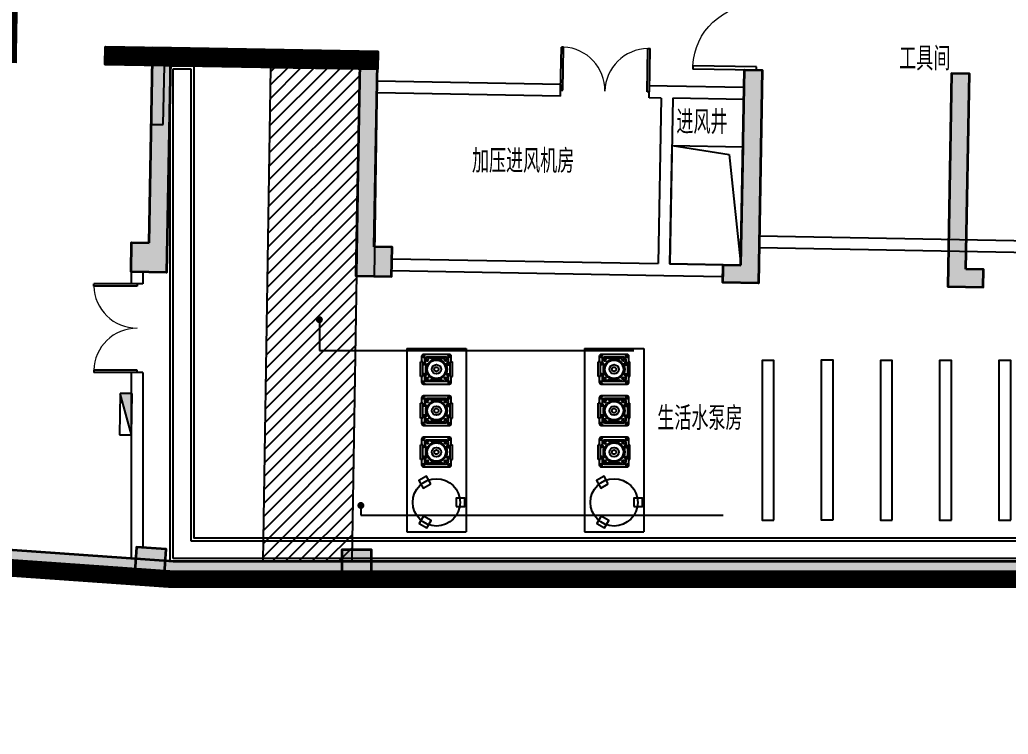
# Model space of a CAD drawing. Extents: x 512858 to 514372, y -232486 to -231710.
# Drawn here: x 512907.68 to 512924.38, y -232238.75 to -232226.67 of the extents above; entities that cross this region are included whole.
import ezdxf

# ---------------------------------------------------------------- set-up
doc = ezdxf.new("R2010")
doc.units = 0
doc.header["$LTSCALE"] = 1000
for name, pattern in [('__DASH', [0.35, 0.25, -0.1]), ('CACHE2', [0.1875, 0.125, -0.0625]), ('DASH', [0.35, 0.25, -0.1])]:
    doc.linetypes.add(name, pattern=pattern)
doc.layers.get('0').update_dxf_attribs({"color": 252})
for name, color, linetype in [('_0', 252, 'Continuous'), ('A-ANNO-HATC-PATT', 252, 'Continuous'), ('A-ANNO-NOTE', 252, 'Continuous'), ('A-COLU-CONC', 252, 'Continuous'), ('A-DOOR-FIRE', 252, 'Continuous'), ('A-HOLE-H', 252, 'CACHE2'), ('A-WALL-BLOK', 252, 'Continuous'), ('A-WALL-CONC', 252, 'Continuous'), ('AA-WALL', 252, 'Continuous'), ('P-DOMW-EQPM', 252, 'Continuous'), ('PUB_HATCH', 252, 'Continuous'), ('WALL', 252, 'Continuous'), ('建-房间名称', 252, 'Continuous'), ('风井', 252, 'Continuous')]:
    doc.layers.add(name, color=color, linetype=linetype)
for name, color, linetype, lineweight in [('P-FIRE-FH', 252, 'Continuous', 25), ('s-colu-cons', 252, 'Continuous', 35), ('S-COLU-HATC', 252, 'Continuous', 25), ('S-WALL', 252, 'Continuous', 35), ('S-WALL-HATC', 252, 'Continuous', 25), ('面积-不计容-地下室-1', 4, 'Continuous', 0)]:
    doc.layers.add(name, color=color, linetype=linetype, lineweight=lineweight)
doc.styles.add('邻里中心-雨水$0$STANDARD', font='GBENOR', dxfattribs={"bigfont": 'GBCBIG'})

# ---------------------------------------------------------------- blocks, each defined once
blk = doc.blocks.new('A$C1A826BC4')
at = {"layer": 'S-WALL-HATC', "linetype": 'ByBlock'}
h = blk.add_hatch(dxfattribs=at)
h.set_pattern_fill('_U', color=256, scale=10, pattern_type=0)
h.set_pattern_definition([(0, (-538417.346, -190730.075), (1e-16, 10), [])])
h.paths.add_polyline_path([(24800, -1700), (24800, -1390), (23250, -1390), (23250, -9700), (20000, -9700), (20000, -6200), (15700, -6200), (15700, -6700), (9099, -6700), (9099, -9700), (2900, -9700), (2900, -6700), (2600, -6700), (2600, -10000), (9399, -10000), (9400, -7000), (16000, -7000), (16000, -6500), (19600, -6500), (19600, -10000), (23650, -10000), (23650, -1700)])
h.paths.add_polyline_path([(28054, -6500), (28050, -1390), (26100, -1390), (26100, -1700), (27750, -1700), (27754, -6500)])
h.paths.add_polyline_path([(29550, -6500), (34150, -6500), (34150, -6200), (29550, -6200)])
h.paths.add_polyline_path([(-8000, -2600), (-7600, -2600), (-7600, -1390), (-9100, -1390), (-9100, 4000), (-9000, 4000), (-9000, 4500), (-9500, 4500), (-11024, 4500), (-11019, 4200), (-9500, 4200), (-9500, -1700), (-8000, -1700)])
h.paths.add_polyline_path([(-7600, -4100), (-8000, -4100), (-8000, -10000), (-3700, -10000), (-3700, -5200), (2600, -5200), (2600, -5499), (2900, -5498), (2900, -4900), (-4000, -4900), (-4000, -9700), (-7500, -9700), (-7502, -9500), (-7600, -9500)])
h = blk.add_hatch(color=256, dxfattribs=at)
h.dxf.hatch_style = 1
h.paths.add_polyline_path([(30349, -6400), (30349, -9500), (30050, -9500), (30050, -10000), (30649, -10000), (30649, -6400)])
h = blk.add_hatch(color=256, dxfattribs=at)
h.dxf.hatch_style = 1
h.paths.add_polyline_path([(34150, -6400), (34150, -9500), (34449, -9500), (34449, -10000), (33850, -10000), (33850, -6400)])
h = blk.add_hatch(color=256, dxfattribs=at)
h.dxf.hatch_style = 1
h.paths.add_polyline_path([(40350, -6400), (40350, -9700), (40051, -9700), (40051, -10000), (40650, -10000), (40650, -6400)])
h = blk.add_hatch(color=256, dxfattribs=at)
h.dxf.hatch_style = 1
h.paths.add_polyline_path([(44150, -6400), (44150, -9700), (44449, -9700), (44449, -10000), (43850, -10000), (43850, -6400)])
at = {"layer": 'S-WALL', "color": 5, "linetype": 'ByBlock'}
blk.add_lwpolyline([(34150, -6500), (29550, -6500), (29550, -6200), (34150, -6200)], close=True, dxfattribs=at)
at = {"layer": 'S-WALL', "linetype": 'ByBlock', "lineweight": 35}
for points in [[(30349, -9500), (30349, -6400), (30649, -6400), (30649, -10000), (30649, -10000), (30649, -10000), (30049, -10000), (30049, -9500)], [(34150, -9500), (34150, -6400), (33850, -6400), (33850, -10000), (33850, -10000), (33850, -10000), (34450, -10000), (34450, -9500)], [(40350, -9700), (40350, -6400), (40650, -6400), (40650, -10000), (40650, -10000), (40650, -10000), (40050, -10000), (40050, -9700)], [(44150, -9700), (44150, -6400), (43850, -6400), (43850, -10000), (43850, -10000), (43850, -10000), (44450, -10000), (44450, -9700)]]:
    blk.add_lwpolyline(points, close=True, dxfattribs=at)
blk = doc.blocks.new('地下二层墙柱')
at = {"layer": 'S-COLU-HATC'}
for points in [[(1813960, 553388), (1813995, 553887), (1813496, 553922), (1813462, 553423)], [(1817464, 553377), (1817464, 553877), (1816964, 553877), (1816964, 553377)]]:
    blk.add_hatch(color=256, dxfattribs=at).paths.add_polyline_path(points)
at = {"layer": 'S-WALL-HATC'}
h = blk.add_hatch(color=256, dxfattribs=at)
h.paths.add_polyline_path([(1846414, 553377), (1846414, 550907), (1878314, 550907), (1878314, 553368), (1883364, 553368), (1883364, 610768), (1772295, 610768), (1772295, 556322), (1814105, 553377)])
h.paths.add_polyline_path([(1814116, 553677), (1772595, 556601), (1772595, 610468), (1883064, 610468), (1883064, 553668), (1878014, 553668), (1878014, 551207), (1846714, 551207), (1846714, 553677)], flags=16)
at = {"layer": 's-colu-cons'}
for points in [[(1813960, 553388), (1813995, 553887), (1813496, 553922), (1813462, 553423)], [(1817464, 553377), (1817464, 553877), (1816964, 553877), (1816964, 553377)]]:
    blk.add_lwpolyline(points, close=True, dxfattribs=at)
at = {"layer": 'S-WALL'}
blk.add_lwpolyline([(1814105, 553377), (1772295, 556322), (1772295, 610768), (1883364, 610768), (1883364, 553368), (1878314, 553368), (1878314, 550907), (1846414, 550907), (1846414, 553377)], close=True, dxfattribs=at)
blk.add_lwpolyline([(1814119, 553677), (1772595, 556601), (1772595, 610468), (1883064, 610468), (1883064, 553668), (1878014, 553668), (1878014, 551207), (1846714, 551207), (1846714, 553677), (1814112, 553677)], dxfattribs=at)
blk = doc.blocks.new('$TwtSys$00000434')
for p, q in [((-0.5, 0.5), (-0.5, -0.5)), ((-0.5, -0.5), (0.5, 0.5)), ((0.5, 0.5), (-0.5, 0.5)), ((0.5, -0.5), (0.5, 0.5)), ((-0.5, -0.5), (0.5, -0.5))]:
    blk.add_line(p, q)
blk.add_solid([(0.5, -0.5), (0.5, 0.5), (-0.5, -0.5)])
blk = doc.blocks.new('A$C2B566C6E')
at = {"layer": 'P-FIRE-FH', "xscale": 699.9999999999999, "yscale": 199.9999999999999, "zscale": 699.9999999999999, "rotation": 88.97357418102004}
blk.add_blockref('$TwtSys$00000434', (40919, -54499), dxfattribs=at)
blk = doc.blocks.new('气压给水罐')
at = {"color": 0, "linetype": 'ByBlock'}
for points in [[(72, 310), (72, 455), (-74, 455), (-74, 310)], [(-324, -104), (-450, -177), (-378, -303), (-252, -230)], [(242, -224), (368, -297), (441, -171), (315, -98)]]:
    blk.add_lwpolyline(points, close=True, dxfattribs=at)
at = {"color": 0}
blk.add_circle((0, 0), 400, dxfattribs=at)
blk = doc.blocks.new('BENG')
at = {"color": 0, "linetype": 'Continuous'}
for p, q in [((-385, 385), (-315, 315)), ((-385, 315), (-315, 385)), ((-215, 215), (-285, 285)), ((-215, 285), (-285, 215)), ((-120, 274), (-219, 318)), ((120, 274), (219, 318)), ((285, 285), (215, 215)), ((285, 215), (215, 285)), ((385, 315), (315, 385)), ((385, 385), (315, 315)), ((-370, 200), (-430, 200)), ((-430, -200), (-430, 200)), ((-370, -200), (-370, 200)), ((-274, 120), (-370, 120)), ((-274, 120), (-318, 219)), ((274, 120), (318, 219)), ((274, 120), (370, 120)), ((370, -200), (370, 200)), ((370, 200), (430, 200)), ((430, -200), (430, 200)), ((-370, -200), (-430, -200)), ((-274, -120), (-370, -120)), ((-274, -120), (-318, -219)), ((-215, -285), (-285, -215)), ((-215, -215), (-285, -285)), ((285, -285), (215, -215)), ((285, -215), (215, -285)), ((274, -120), (370, -120)), ((274, -120), (318, -219)), ((370, -200), (430, -200)), ((-385, -315), (-315, -385)), ((-385, -385), (-315, -315)), ((-120, -274), (-219, -318)), ((120, -274), (219, -318)), ((385, -385), (315, -315)), ((385, -315), (315, -385))]:
    blk.add_line(p, q, dxfattribs=at)
for points in [[(400, 200), (400, 350, 0.414214), (350, 400), (-350, 400, 0.414214), (-400, 350), (-400, 200)], [(325, 120), (325, 250, 0.414214), (250, 325), (-250, 325, 0.414214), (-325, 250), (-325, 120)], [(-400, -200), (-400, -350, 0.414214), (-350, -400), (350, -400, 0.414214), (400, -350), (400, -200)], [(-325, -120), (-325, -250, 0.414214), (-250, -325), (250, -325, 0.414214), (325, -250), (325, -120)]]:
    blk.add_lwpolyline(points, format="xyb", dxfattribs=at)
for centre, radius in [((-350, 350), 30), ((-250, 250), 30), ((0, 0), 271), ((250, 250), 30), ((350, 350), 30), ((0, 0), 250), ((0, 0), 125), ((0, 0), 59), ((-250, -250), 30), ((250, -250), 30), ((-350, -350), 30), ((350, -350), 30)]:
    blk.add_circle(centre, radius, dxfattribs=at)
for centre, radius, start, end in [((-250, 250), 75, 65.838, 204.1619), ((0, 0), 299, 66.3525, 113.6475), ((250, 250), 75, 335.8381, 114.162), ((0, 0), 299, 156.3525, 203.6475), ((0, 0), 299, 336.3525, 23.6475), ((-250, -250), 75, 155.8381, 294.162), ((250, -250), 75, 245.838, 24.1619), ((0, 0), 299, 246.3525, 293.6475)]:
    blk.add_arc(centre, radius, start, end, dxfattribs=at)
for points in [[(-410, 120), (-410, -120), (-450, 120), (-450, -120)], [(410, 120), (410, -120), (450, 120), (450, -120)]]:
    blk.add_solid(points, dxfattribs=at)
blk = doc.blocks.new('变频泵组2')
at = {"color": 0}
for p, q in [((2600, 500), (-500, 500)), ((-500, 500), (-500, -500)), ((2600, 500), (2600, -500)), ((2600, -500), (-500, -500))]:
    blk.add_line(p, q, dxfattribs=at)
at = {"color": 4, "rotation": 60}
blk.add_blockref('气压给水罐', (0, 0), dxfattribs=at)
at = {"color": 4, "xscale": 0.6249999904539436, "yscale": 0.6249999904539436, "zscale": 0.6249999904539436, "rotation": 270.0000000213443}
for p in [(850, 0), (1550, 0), (2250, 0)]:
    blk.add_blockref('BENG', p, dxfattribs=at)
blk = doc.blocks.new('A$C693631CB')
at = {"layer": 'P-DOMW-EQPM', "color": 4, "xscale": -1, "rotation": 270}
blk.add_blockref('变频泵组2', (500, 500), dxfattribs=at)
blk = doc.blocks.new('A$C7203408D')
at = {"lineweight": -3}
for points in [[(6461, -4117), (6461, -1417), (6261, -1417), (6261, -4117)], [(7461, -4111), (7461, -1411), (7261, -1411), (7261, -4111)], [(8461, -4117), (8461, -1417), (8261, -1417), (8261, -4117)], [(9461, -4117), (9461, -1417), (9261, -1417), (9261, -4117)], [(10461, -4117), (10461, -1417), (10261, -1417), (10261, -4117)], [(11461, -4117), (11461, -1417), (11261, -1417), (11261, -4117)], [(12461, -4117), (12461, -1417), (12261, -1417), (12261, -4117)], [(13461, -4117), (13461, -1417), (13261, -1417), (13261, -4117)]]:
    blk.add_lwpolyline(points, close=True, dxfattribs=at)
at = {"layer": 'P-DOMW-EQPM', "color": 4, "xscale": -1}
for p in [(1260, -4317, 0), (4261, -4317, 0)]:
    blk.add_blockref('A$C693631CB', p, dxfattribs=at)
blk = doc.blocks.new('$DorLib2D$00000002')
for p, q in [((-0.5, 0), (-0.5, 0.4875)), ((-0.475, 0.4875), (-0.5, 0.4875)), ((-0.475, 0), (-0.475, 0.4875)), ((0.475, 0), (0.475, 0.4875)), ((0.475, 0.4875), (0.5, 0.4875)), ((0.5, 0), (0.5, 0.4875)), ((-0.5, 0), (-0.475, 0)), ((0.5, 0), (0.475, 0))]:
    blk.add_line(p, q)
at = {"lineweight": 13}
for centre, start, end in [((-0.4875, 0), 0, 88.53072), ((0.4875, 0), 91.46928, 180)]:
    blk.add_arc(centre, 0.4875, start, end, dxfattribs=at)
blk = doc.blocks.new('$DorLib2D$00000001')
for p, q in [((0.45, 0.975), (0.5, 0.975)), ((0.45, 0), (0.45, 0.975)), ((0.5, 0), (0.5, 0.975)), ((0.5, 0), (0.45, 0))]:
    blk.add_line(p, q)
at = {"lineweight": 13}
blk.add_arc((0.475, 0), 0.975, 91.4693, 180, dxfattribs=at)
blk = doc.blocks.new('B-BZZ')
at = {"layer": 'A-ANNO-HATC-PATT'}
for points in [[(571706, -83574), (571672, -84072), (572170, -84107), (572205, -83608)], [(575174, -83618), (575174, -84118), (575674, -84118), (575674, -83618)]]:
    blk.add_hatch(color=256, dxfattribs=at).paths.add_polyline_path(points, flags=17)
at = {"layer": 'A-COLU-CONC'}
for points in [[(571672, -84072), (572170, -84107), (572205, -83608), (571706, -83574)], [(575174, -84118), (575674, -84118), (575674, -83618), (575174, -83618)]]:
    blk.add_lwpolyline(points, close=True, dxfattribs=at)

msp = doc.modelspace()

# ---------------------------------------------------------------- hatches: boundary and pattern name
at = {"layer": 'A-ANNO-HATC-PATT'}
for points in [[(512913.577, -232227.357), (512913.73, -232227.209), (512909.928, -232227.141), (512909.923, -232227.441), (512913.425, -232227.504)], [(512913.37, -232231.004), (512913.67, -232231.009), (512913.73, -232227.209), (512913.577, -232227.357), (512913.425, -232227.504)], [(512909.654, -232235.587), (512909.619, -232236.086), (512910.118, -232236.12), (512910.153, -232235.622)], [(512913.121, -232235.631), (512913.121, -232236.131), (512913.621, -232236.131), (512913.621, -232235.631)]]:
    msp.add_hatch(color=252, dxfattribs=at).paths.add_polyline_path(points, flags=17)
at = {"layer": 'A-ANNO-NOTE'}
for points in [[(512912.801, -232231.742, 1), (512912.681, -232231.742, 1)], [(512913.502, -232234.884, 1), (512913.382, -232234.884, 1)]]:
    msp.add_hatch(color=252, dxfattribs=at).paths.add_polyline_path(points, flags=17)
at = {"layer": 'AA-WALL'}
h = msp.add_hatch(dxfattribs=at)
h.set_pattern_fill('ANSI31', color=252, scale=0.1)
h.set_pattern_definition([(45, (512337.94334, -232401.45301), (-0.1122532, 0.1122532), [])])
h.paths.add_polyline_path([(512913.422, -232227.504), (512913.292, -232235.832), (512911.792, -232235.832), (512911.922, -232227.478)])
at = {"layer": 'PUB_HATCH'}
for points in [[(512910.268, -232235.981), (512910.273, -232235.831), (512868.753, -232232.907), (512868.603, -232233.047), (512868.453, -232233.187), (512910.263, -232236.131)], [(512942.721, -232235.981), (512942.871, -232235.831), (512910.273, -232235.831), (512910.268, -232235.981), (512910.263, -232236.131), (512942.571, -232236.131)]]:
    msp.add_hatch(color=252, dxfattribs=at).paths.add_polyline_path(points, flags=17)

# ---------------------------------------------------------------- linework, layer by layer
at = {"layer": 'A-ANNO-NOTE', "color": 252}
for p, q in [((512912.741, -232231.742), (512912.741, -232232.261)), ((512912.741, -232232.261), (512918.054, -232232.261)), ((512913.442, -232234.884), (512913.444, -232235.047)), ((512913.444, -232235.047), (512919.564, -232235.047))]:
    msp.add_line(p, q, dxfattribs=at)
at = {"layer": 'A-COLU-CONC', "color": 252}
for points in [[(512909.619, -232236.086), (512910.118, -232236.12), (512910.153, -232235.622), (512909.654, -232235.587)], [(512913.121, -232236.131), (512913.621, -232236.131), (512913.621, -232235.631), (512913.121, -232235.631)]]:
    msp.add_lwpolyline(points, close=True, dxfattribs=at)
at = {"layer": 'A-HOLE-H', "color": 252, "linetype": 'ByBlock', "elevation": 0}
msp.add_lwpolyline([(512928.657, -232235.83), (512910.221, -232235.831), (512910.222, -232227.45), (512910.622, -232227.45), (512910.621, -232235.43), (512928.657, -232235.43)], close=True, dxfattribs=at)
at = {"layer": 'A-HOLE-H', "color": 252, "elevation": 0}
msp.add_lwpolyline([(512928.607, -232235.78), (512910.271, -232235.781), (512910.272, -232227.5), (512910.572, -232227.5), (512910.571, -232235.48), (512928.607, -232235.48)], close=True, dxfattribs=at)
at = {"layer": 'A-WALL-BLOK', "color": 252}
for p, q in [((512909.905, -232228.441), (512909.923, -232227.441)), ((512910.105, -232228.445), (512910.123, -232227.445)), ((512920.223, -232227.525), (512920.023, -232227.522)), ((512913.715, -232227.909), (512913.718, -232227.709)), ((512916.818, -232227.765), (512913.718, -232227.709)), ((512918.618, -232227.797), (512918.318, -232227.792)), ((512919.917, -232227.82), (512918.618, -232227.797)), ((512919.914, -232228.02), (512919.917, -232227.82)), ((512916.814, -232227.965), (512913.715, -232227.909)), ((512918.514, -232227.995), (512918.314, -232227.992)), ((512918.514, -232227.995), (512918.464, -232230.795)), ((512918.714, -232227.999), (512918.664, -232230.799)), ((512919.914, -232228.02), (512918.714, -232227.999)), ((512909.905, -232228.441), (512910.105, -232228.445)), ((512920.173, -232230.325), (512920.169, -232230.525)), ((512920.173, -232230.325), (512926.472, -232230.438)), ((512920.169, -232230.525), (512926.468, -232230.638)), ((512913.965, -232230.714), (512913.961, -232230.914)), ((512913.965, -232230.714), (512918.464, -232230.795)), ((512918.664, -232230.799), (512919.564, -232230.815)), ((512919.564, -232230.815), (512919.56, -232231.015)), ((512909.561, -232230.935), (512909.561, -232231.136)), ((512909.761, -232230.935), (512909.561, -232230.935)), ((512909.761, -232230.935), (512909.761, -232231.136)), ((512913.961, -232230.914), (512918.56, -232230.997)), ((512918.56, -232230.997), (512919.56, -232231.015)), ((512909.561, -232232.636), (512909.561, -232235.788)), ((512909.761, -232232.636), (512909.761, -232235.594)), ((512909.64, -232235.788), (512909.561, -232235.788))]:
    msp.add_line(p, q, dxfattribs=at)
for points in [[(512920.223, -232227.525), (512920.023, -232227.522)], [(512916.814, -232227.965), (512916.818, -232227.765)], [(512918.314, -232227.992), (512918.318, -232227.792)], [(512909.761, -232231.136), (512909.561, -232231.136)], [(512909.761, -232232.636), (512909.561, -232232.636)]]:
    msp.add_lwpolyline(points, dxfattribs=at)
at = {"layer": 'A-WALL-CONC', "color": 252}
for p, q in [((512909.923, -232227.441), (512909.928, -232227.141)), ((512913.73, -232227.209), (512909.928, -232227.141)), ((512913.67, -232231.009), (512913.73, -232227.209)), ((512913.425, -232227.504), (512909.923, -232227.441)), ((512913.37, -232231.004), (512913.425, -232227.504)), ((512913.37, -232231.004), (512913.67, -232231.009))]:
    msp.add_line(p, q, dxfattribs=at)
at = {"layer": 'AA-WALL', "color": 252, "elevation": 0}
msp.add_lwpolyline([(512913.422, -232227.504), (512913.292, -232235.832), (512911.792, -232235.832), (512911.922, -232227.478)], close=True, dxfattribs=at)
at = {"layer": 'WALL', "color": 252}
for p, q in [((512910.273, -232235.831), (512868.753, -232232.907)), ((512910.263, -232236.131), (512868.453, -232233.187)), ((512942.871, -232235.831), (512910.273, -232235.831)), ((512942.571, -232236.131), (512910.263, -232236.131))]:
    msp.add_line(p, q, dxfattribs=at)
at = {"layer": '面积-不计容-地下室-1', "linetype": 'DASH', "ltscale": 0.003, "const_width": 0.3}
msp.add_lwpolyline([(512868.452, -232233.187), (512910.262, -232236.131), (512942.571, -232236.131), (512942.571, -232238.601), (512974.471, -232238.601), (512974.471, -232236.141), (512979.521, -232236.141), (512979.521, -232178.741), (512868.452, -232178.741)], close=True, dxfattribs=at)
at = {"layer": '风井', "color": 252, "elevation": 0}
msp.add_lwpolyline([(512919.864, -232230.82), (512918.664, -232230.799), (512918.7, -232228.799), (512919.9, -232228.82)], close=True, dxfattribs=at)
at = {"layer": '风井', "color": 252, "linetype": '__DASH'}
msp.add_lwpolyline([(512918.7, -232228.799), (512919.664, -232228.952), (512919.864, -232230.82)], dxfattribs=at)

# ---------------------------------------------------------------- block references
at = {"color": 252, "xscale": 0.001, "yscale": 0.001, "zscale": 0.001}
msp.add_blockref('地下二层墙柱', (511096.158, -232789.509), dxfattribs=at)
at = {"layer": '_0', "color": 252, "xscale": 0.001, "yscale": 0.001, "zscale": 0.001}
for name, p in [('A$C2B566C6E', (512868.552, -232178.841)), ('A$C7203408D', (512913.959, -232231.014))]:
    msp.add_blockref(name, p, dxfattribs=at)
at = {"layer": 'A-DOOR-FIRE', "color": 252, "zscale": 0.2}
for name, p, xscale, yscale, rotation in [('$DorLib2D$00000001', (512920.133, -232226.974), 1.1, -1.1, 268.9735321936161), ('$DorLib2D$00000002', (512917.566, -232227.878), -1.5, -1.5, 178.9730090240134), ('$DorLib2D$00000002', (512909.661, -232231.886), -1.5, -1.5, 270.0000000000007)]:
    msp.add_blockref(name, p, dxfattribs=dict(at, xscale=xscale, yscale=yscale, rotation=rotation))
at = {"layer": 'AA-WALL', "color": 252, "xscale": 0.001, "yscale": 0.001, "zscale": 0.001}
msp.add_blockref('B-BZZ', (512337.948, -232152.013), dxfattribs=at)
at = {"layer": '风井', "color": 252, "xscale": 0.001, "yscale": 0.001, "zscale": 0.001, "rotation": 358.9735741809012}
msp.add_blockref('A$C1A826BC4', (512879.694, -232220.399, 0), dxfattribs=at)

# ---------------------------------------------------------------- texts
at = {"layer": '建-房间名称', "color": 252, "style": '邻里中心-雨水$0$STANDARD'}
for s, p in [('工具间', (512922.537, -232227.529)), ('进风井', (512918.772, -232228.603)), ('加压进风机房', (512915.319, -232229.261)), ('生活水泵房', (512918.45, -232233.61))]:
    msp.add_text(s, height=0.4, dxfattribs=at).set_placement(p)

doc.saveas('drawing.dxf')
